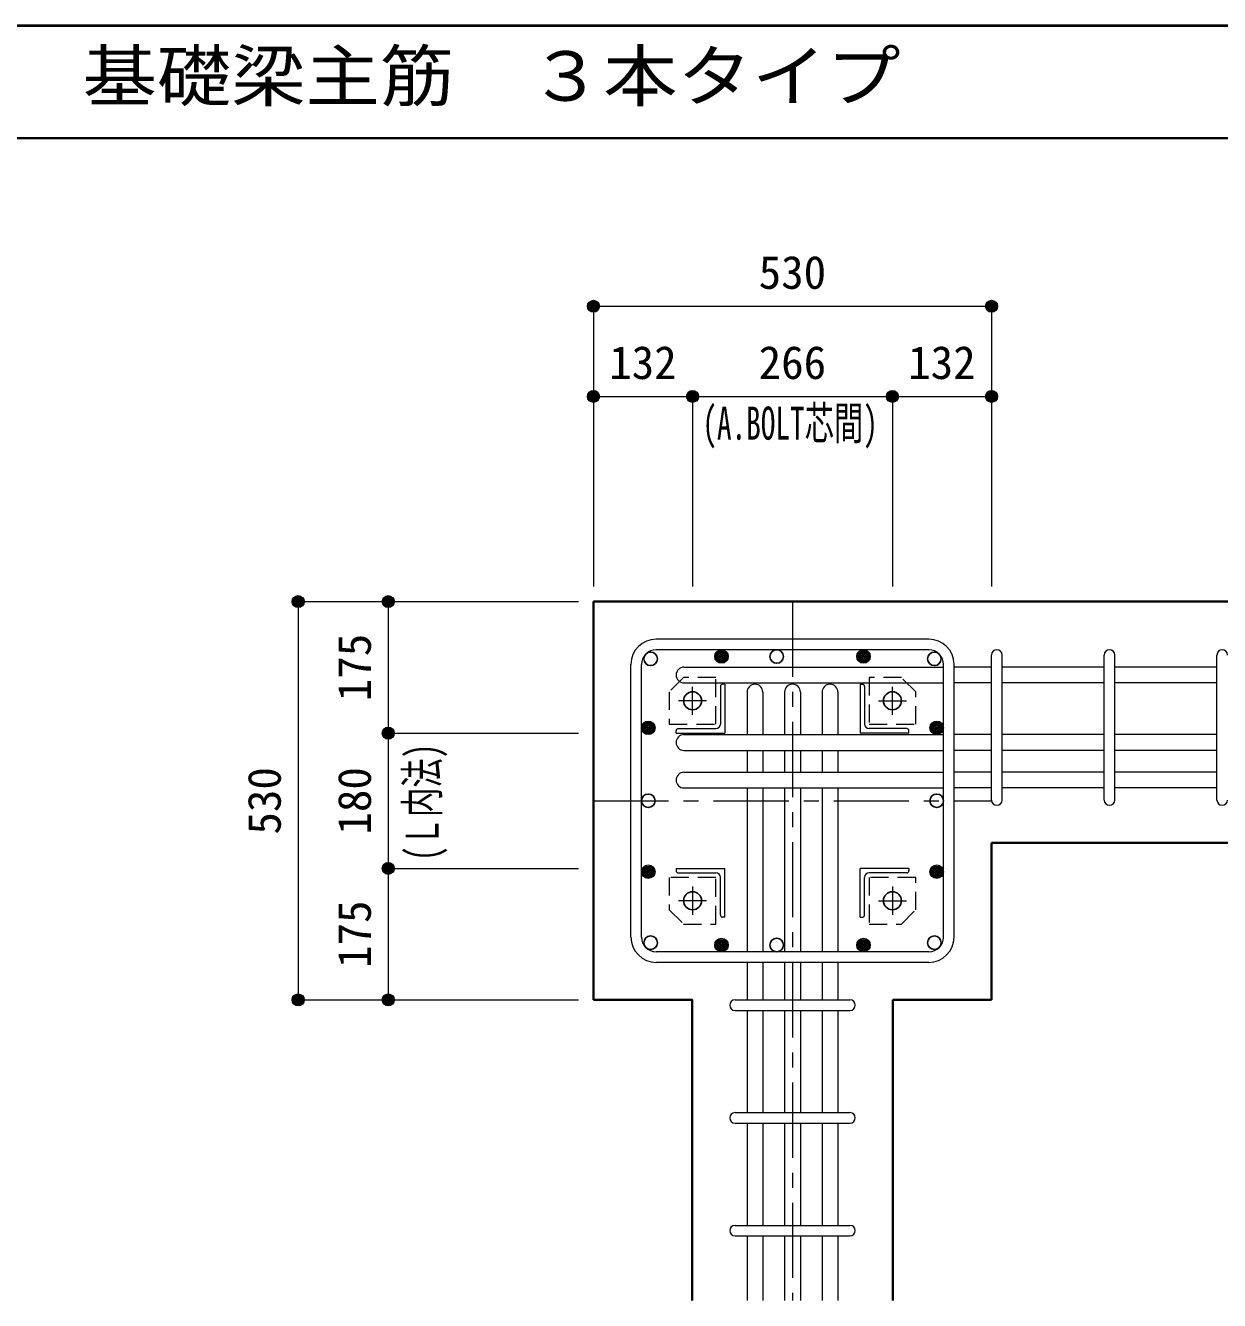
# Model space of a CAD drawing. Units: millimetres at full size, sheet at 1:20. Extents: x -3982 to 3969, y -2797 to 2801.
# Drawn here: x -628 to 962, y 1104 to 2801 of the extents above; entities that cross this region are included whole.
import ezdxf
from ezdxf.enums import TextEntityAlignment as Align

# ---------------------------------------------------------------- set-up
doc = ezdxf.new("R2010")
doc.units = ezdxf.units.MM
doc.header["$LTSCALE"] = 20
doc.header["$PDMODE"] = 32
doc.header["$PDSIZE"] = 12
doc.linetypes.add('CHAIN1', pattern=[8, 5, -1, 1, -1])
doc.linetypes.add('DASHED1', pattern=[1.8, 1.2, -0.6])
for name, color, linetype, lineweight in [('6-1_躯体線', 2, 'Continuous', 35), ('6-2_A.Bolt_', 4, 'Continuous', 9), ('6-3_柱型主筋', 4, 'Continuous', 9), ('6-4_フープ', 7, 'Continuous', 18), ('6-5_梁主筋', 7, 'Continuous', 18), ('6-6_S.T.P.', 7, 'Continuous', 18), ('6-7_文字', 7, 'Continuous', 18), ('6-9', 4, 'DASHED1', 9), ('6-D_寸法', 4, 'Continuous', 9), ('F-0_枠', 6, 'Continuous', 40)]:
    doc.layers.add(name, color=color, linetype=linetype, lineweight=lineweight)
doc.styles.add('ＭＳ ゴシック', font='')
doc.styles.get('ＭＳ ゴシック').set_extended_font_data('MS Gothic')

msp = doc.modelspace()

# ---------------------------------------------------------------- linework, layer by layer
at = {"layer": '6-1_躯体線'}
for p, q in [((128.29, 1504.12), (128.29, 2034.12)), ((1058.29, 2034.12), (128.29, 2034.12)), ((658.29, 1504.12), (658.29, 1713.12)), ((1058.29, 1713.12), (658.29, 1713.12)), ((658.29, 1504.12), (526.79, 1504.12)), ((526.79, 1104.12), (526.79, 1504.12))]:
    msp.add_line(p, q, dxfattribs=at)
msp.add_lwpolyline([(259.79, 1104.12), (259.79, 1504.12), (128.29, 1504.12)], dxfattribs=at)
at = {"layer": '6-2_A.Bolt_', "linetype": 'CHAIN1'}
for p, q in [((260.29, 1883.42), (260.29, 1920.92)), ((526.29, 1883.42), (526.29, 1920.92)), ((278.99, 1902.12), (241.49, 1902.12)), ((507.59, 1902.12), (545.09, 1902.12)), ((260.29, 1654.82), (260.29, 1617.32)), ((526.29, 1654.82), (526.29, 1617.32)), ((278.99, 1636.12), (241.49, 1636.12)), ((507.59, 1636.12), (545.09, 1636.12))]:
    msp.add_line(p, q, dxfattribs=at)
at = {"layer": '6-2_A.Bolt_'}
for p, q in [((297.29, 1921.12), (297.29, 1871.12)), ((303.29, 1924.12), (300.29, 1924.12)), ((303.29, 1924.12), (303.29, 1859.12)), ((483.29, 1924.12), (486.29, 1924.12)), ((483.29, 1924.12), (483.29, 1859.12)), ((489.29, 1921.12), (489.29, 1871.12)), ((238.29, 1859.12), (238.29, 1862.12)), ((238.29, 1859.12), (303.29, 1859.12)), ((241.29, 1865.12), (291.29, 1865.12)), ((548.29, 1859.12), (483.29, 1859.12)), ((545.29, 1865.12), (495.29, 1865.12)), ((548.29, 1859.12), (548.29, 1862.12)), ((238.29, 1679.12), (303.29, 1679.12)), ((238.29, 1679.12), (238.29, 1676.12)), ((241.29, 1673.12), (291.29, 1673.12)), ((297.29, 1617.12), (297.29, 1667.12)), ((303.29, 1614.12), (303.29, 1679.12)), ((483.29, 1614.12), (483.29, 1679.12)), ((548.29, 1679.12), (483.29, 1679.12)), ((489.29, 1617.12), (489.29, 1667.12)), ((545.29, 1673.12), (495.29, 1673.12)), ((548.29, 1679.12), (548.29, 1676.12)), ((303.29, 1614.12), (300.29, 1614.12)), ((483.29, 1614.12), (486.29, 1614.12))]:
    msp.add_line(p, q, dxfattribs=at)
at = {"layer": '6-2_A.Bolt_', "color": 3, "lineweight": 25}
for centre in [(260.29, 1902.12), (526.29, 1902.12), (260.29, 1636.12), (526.29, 1636.12)]:
    msp.add_circle(centre, 12, dxfattribs=at)
at = {"layer": '6-2_A.Bolt_'}
for centre, radius, start, end in [((300.29, 1921.12), 3, 90, 180), ((486.29, 1921.12), 3, 0, 90), ((291.29, 1871.12), 6, 270, 0), ((495.29, 1871.12), 6, 180, 270), ((241.29, 1862.12), 3, 90, 180), ((545.29, 1862.12), 3, 0, 90), ((241.29, 1676.12), 3, 180, 270), ((291.29, 1667.12), 6, 0, 90), ((495.29, 1667.12), 6, 90, 180), ((545.29, 1676.12), 3, 270, 0), ((300.29, 1617.12), 3, 180, 270), ((486.29, 1617.12), 3, 270, 0)]:
    msp.add_arc(centre, radius, start, end, dxfattribs=at)
at = {"layer": '6-3_柱型主筋'}
for centre, radius in [((298.83, 1961.12), 9), ((298.83, 1961.12), 7.6), ((487.75, 1961.12), 9), ((487.75, 1961.12), 7.6), ((298.83, 1961.12), 6.2), ((298.83, 1961.12), 4.8), ((298.83, 1961.12), 3.4), ((298.83, 1961.12), 2), ((298.83, 1961.12), 0.6), ((487.75, 1961.12), 6.2), ((487.75, 1961.12), 4.8), ((487.75, 1961.12), 3.4), ((487.75, 1961.12), 2), ((487.75, 1961.12), 0.6), ((201.29, 1866.12), 9), ((201.29, 1866.12), 7.6), ((201.29, 1866.12), 6.2), ((201.29, 1866.12), 4.8), ((201.29, 1866.12), 3.4), ((201.29, 1866.12), 2), ((201.29, 1866.12), 0.6), ((585.29, 1866.12), 9), ((585.29, 1866.12), 7.6), ((585.29, 1866.12), 6.2), ((585.29, 1866.12), 4.8), ((585.29, 1866.12), 3.4), ((585.29, 1866.12), 2), ((585.29, 1866.12), 0.6), ((201.29, 1674.66), 9), ((201.29, 1674.66), 7.6), ((201.29, 1674.66), 6.2), ((585.29, 1674.66), 9), ((585.29, 1674.66), 7.6), ((585.29, 1674.66), 6.2), ((201.29, 1674.66), 4.8), ((201.29, 1674.66), 3.4), ((201.29, 1674.66), 2), ((201.29, 1674.66), 0.6), ((585.29, 1674.66), 4.8), ((585.29, 1674.66), 3.4), ((585.29, 1674.66), 2), ((585.29, 1674.66), 0.6), ((298.83, 1577.12), 9), ((298.83, 1577.12), 7.6), ((298.83, 1577.12), 6.2), ((298.83, 1577.12), 4.8), ((298.83, 1577.12), 3.4), ((298.83, 1577.12), 2), ((487.75, 1577.12), 9), ((487.75, 1577.12), 7.6), ((487.75, 1577.12), 6.2), ((487.75, 1577.12), 4.8), ((487.75, 1577.12), 3.4), ((487.75, 1577.12), 2), ((298.83, 1577.12), 0.6), ((487.75, 1577.12), 0.6)]:
    msp.add_circle(centre, radius, dxfattribs=at)
at = {"layer": '6-3_柱型主筋', "color": 3, "lineweight": 25}
for centre in [(372.29, 1961.12), (204.37, 1958.05), (582.22, 1958.05), (201.29, 1769.12), (585.29, 1769.12), (204.37, 1580.2), (372.29, 1577.12), (582.22, 1580.2)]:
    msp.add_circle(centre, 9, dxfattribs=at)
at = {"layer": '6-4_フープ'}
for p, q in [((574.79, 1984.12), (211.79, 1984.12)), ((574.79, 1970.12), (211.79, 1970.12)), ((178.29, 1587.62), (178.29, 1950.62)), ((192.29, 1587.62), (192.29, 1950.62)), ((594.29, 1587.62), (594.29, 1950.62)), ((608.29, 1587.62), (608.29, 1950.62)), ((574.79, 1568.12), (211.79, 1568.12)), ((574.79, 1554.12), (211.79, 1554.12))]:
    msp.add_line(p, q, dxfattribs=at)
for centre, radius, start, end in [((211.79, 1950.62), 33.5, 90, 180), ((211.79, 1950.62), 19.5, 90, 180), ((574.79, 1950.62), 33.5, 0, 90), ((574.79, 1950.62), 19.5, 0, 90), ((211.79, 1587.62), 33.5, 180, 270), ((211.79, 1587.62), 19.5, 180, 270), ((574.79, 1587.62), 19.5, 270, 0), ((574.79, 1587.62), 33.5, 270, 0)]:
    msp.add_arc(centre, radius, start, end, dxfattribs=at)
at = {"layer": '6-5_梁主筋'}
for p, q in [((248.79, 1947.05), (594.29, 1947.05)), ((658.29, 1947.05), (608.29, 1947.05)), ((808.29, 1947.05), (672.29, 1947.05)), ((958.29, 1947.05), (822.29, 1947.05)), ((248.79, 1926.05), (594.29, 1926.05)), ((658.29, 1926.05), (608.29, 1926.05)), ((808.29, 1926.05), (672.29, 1926.05)), ((958.29, 1926.05), (822.29, 1926.05)), ((332.79, 1913.62), (332.79, 1857.12)), ((353.79, 1913.62), (353.79, 1857.12)), ((382.79, 1913.62), (382.79, 1857.12)), ((403.79, 1913.62), (403.79, 1857.12)), ((432.79, 1913.62), (432.79, 1857.12)), ((453.79, 1913.62), (453.79, 1857.12)), ((248.79, 1857.12), (594.29, 1857.12)), ((658.29, 1857.12), (608.29, 1857.12)), ((808.29, 1857.12), (672.29, 1857.12)), ((958.29, 1857.12), (822.29, 1857.12)), ((248.79, 1836.12), (594.29, 1836.12)), ((332.79, 1836.12), (332.79, 1807.12)), ((353.79, 1836.12), (353.79, 1807.12)), ((382.79, 1836.12), (382.79, 1807.12)), ((403.79, 1836.12), (403.79, 1807.12)), ((432.79, 1836.12), (432.79, 1807.12)), ((453.79, 1836.12), (453.79, 1807.12)), ((658.29, 1836.12), (608.29, 1836.12)), ((808.29, 1836.12), (672.29, 1836.12)), ((958.29, 1836.12), (822.29, 1836.12)), ((248.79, 1807.12), (594.29, 1807.12)), ((658.29, 1807.12), (608.29, 1807.12)), ((808.29, 1807.12), (672.29, 1807.12)), ((958.29, 1807.12), (822.29, 1807.12)), ((248.79, 1786.12), (594.29, 1786.12)), ((332.79, 1786.12), (332.79, 1568.12)), ((353.79, 1786.12), (353.79, 1568.12)), ((382.79, 1786.12), (382.79, 1568.12)), ((403.79, 1786.12), (403.79, 1568.12)), ((432.79, 1786.12), (432.79, 1568.12)), ((453.79, 1786.12), (453.79, 1568.12)), ((658.29, 1786.12), (608.29, 1786.12)), ((808.29, 1786.12), (672.29, 1786.12)), ((958.29, 1786.12), (822.29, 1786.12)), ((332.79, 1554.12), (332.79, 1504.12)), ((353.79, 1554.12), (353.79, 1504.12)), ((382.79, 1554.12), (382.79, 1504.12)), ((403.79, 1554.12), (403.79, 1504.12)), ((432.79, 1554.12), (432.79, 1504.12)), ((453.79, 1554.12), (453.79, 1504.12)), ((332.79, 1490.12), (332.79, 1354.12)), ((353.79, 1490.12), (353.79, 1354.12)), ((382.79, 1490.12), (382.79, 1354.12)), ((403.79, 1490.12), (403.79, 1354.12)), ((432.79, 1490.12), (432.79, 1354.12)), ((453.79, 1490.12), (453.79, 1354.12)), ((332.79, 1340.12), (332.79, 1204.12)), ((353.79, 1340.12), (353.79, 1204.12)), ((382.79, 1340.12), (382.79, 1204.12)), ((403.79, 1340.12), (403.79, 1204.12)), ((432.79, 1340.12), (432.79, 1204.12)), ((453.79, 1340.12), (453.79, 1204.12)), ((332.79, 1190.12), (332.79, 1104.12)), ((353.79, 1190.12), (353.79, 1104.12)), ((382.79, 1190.12), (382.79, 1104.12)), ((403.79, 1190.12), (403.79, 1104.12)), ((432.79, 1190.12), (432.79, 1104.12)), ((453.79, 1190.12), (453.79, 1104.12))]:
    msp.add_line(p, q, dxfattribs=at)
for centre, start, end in [((248.79, 1936.55), 90, 180), ((248.79, 1936.55), 180, 270), ((343.29, 1913.62), 90, 180), ((343.29, 1913.62), 0, 90), ((393.29, 1913.62), 90, 180), ((393.29, 1913.62), 0, 90), ((443.29, 1913.62), 90, 180), ((443.29, 1913.62), 0, 90), ((248.79, 1846.62), 90, 180), ((248.79, 1846.62), 180, 270), ((248.79, 1796.62), 90, 180), ((248.79, 1796.62), 180, 270)]:
    msp.add_arc(centre, 10.5, start, end, dxfattribs=at)
at = {"layer": '6-6_S.T.P.'}
for p, q in [((658.29, 1770.12), (658.29, 1963.05)), ((658.29, 1770.12), (658.29, 1962.66)), ((658.29, 1770.12), (658.29, 1962.66)), ((658.29, 1770.12), (658.29, 1962.66)), ((672.29, 1770.12), (672.29, 1963.05)), ((672.29, 1770.12), (672.29, 1962.66)), ((672.29, 1770.12), (672.29, 1962.66)), ((672.29, 1770.12), (672.29, 1962.66)), ((808.29, 1770.12), (808.29, 1963.05)), ((822.29, 1770.12), (822.29, 1963.05)), ((958.29, 1770.12), (958.29, 1963.05)), ((316.79, 1504.12), (469.4, 1504.12)), ((316.79, 1490.12), (469.4, 1490.12)), ((316.79, 1354.12), (469.4, 1354.12)), ((316.79, 1340.12), (469.4, 1340.12)), ((316.79, 1204.12), (469.4, 1204.12)), ((316.79, 1190.12), (469.4, 1190.12))]:
    msp.add_line(p, q, dxfattribs=at)
for centre, start, end in [((665.29, 1963.05), 0, 180), ((665.29, 1963.05), 0, 180), ((665.29, 1963.05), 0, 180), ((665.29, 1963.05), 0, 180), ((815.29, 1963.05), 0, 180), ((965.29, 1963.05), 0, 180), ((665.29, 1770.12), 180, 0), ((665.29, 1770.12), 180, 0), ((665.29, 1770.12), 180, 0), ((665.29, 1770.12), 180, 0), ((815.29, 1770.12), 180, 0), ((965.29, 1770.12), 180, 0), ((316.79, 1497.12), 90, 270), ((316.79, 1497.12), 90, 270), ((316.79, 1497.12), 90, 270), ((316.79, 1497.12), 90, 270), ((469.79, 1497.12), 270, 90), ((469.79, 1497.12), 270, 90), ((469.79, 1497.12), 270, 90), ((469.79, 1497.12), 270, 90), ((316.79, 1347.12), 90, 270), ((469.79, 1347.12), 270, 90), ((316.79, 1197.12), 90, 270), ((469.79, 1197.12), 270, 90)]:
    msp.add_arc(centre, 7, start, end, dxfattribs=at)
at = {"layer": '6-9'}
for points in [[(291.29, 1933.12), (248.29, 1933.12), (229.29, 1914.12), (229.29, 1871.12), (291.29, 1871.12)], [(557.29, 1871.12), (557.29, 1914.12), (538.29, 1933.12), (495.29, 1933.12), (495.29, 1871.12)], [(229.29, 1667.12), (229.29, 1624.12), (248.29, 1605.12), (291.29, 1605.12), (291.29, 1667.12)], [(495.29, 1605.12), (538.29, 1605.12), (557.29, 1624.12), (557.29, 1667.12), (495.29, 1667.12)]]:
    msp.add_lwpolyline(points, close=True, dxfattribs=at)
at = {"layer": '6-D_寸法'}
for p, q in [((128.29, 2427.15), (658.29, 2427.15)), ((658.29, 2427.15), (658.29, 2307.15)), ((128.29, 2307.15), (260.29, 2307.15)), ((260.29, 2307.15), (260.29, 2054.12)), ((260.29, 2307.15), (526.29, 2307.15)), ((526.29, 2307.15), (526.29, 2054.12)), ((526.29, 2307.15), (658.29, 2307.15)), ((658.29, 2307.15), (658.29, 2054.12)), ((-264.74, 2034.12), (-144.74, 2034.12)), ((-264.74, 2034.12), (-264.74, 1504.12)), ((-144.74, 2034.12), (108.29, 2034.12)), ((-144.74, 2034.12), (-144.74, 1859.12)), ((-144.74, 1859.12), (108.29, 1859.12)), ((-144.74, 1859.12), (-144.74, 1679.12)), ((-144.74, 1679.12), (108.29, 1679.12)), ((-144.74, 1679.12), (-144.74, 1504.12))]:
    msp.add_line(p, q, dxfattribs=at)
at = {"layer": '6-D_寸法', "linetype": 'CHAIN1'}
for p, q in [((393.29, 2034.12), (393.29, 1104.12)), ((128.29, 1769.12), (658.29, 1769.12))]:
    msp.add_line(p, q, dxfattribs=at)
at = {"layer": '6-D_寸法'}
for points in [[(128.29, 2427.15), (128.29, 2307.15), (128.29, 2054.12)], [(-264.74, 1504.12), (-144.74, 1504.12), (108.29, 1504.12)]]:
    msp.add_lwpolyline(points, dxfattribs=at)
for centre, radius in [((128.29, 2427.15), 8), ((128.29, 2427.15), 7.2), ((128.29, 2427.15), 6.4), ((128.29, 2427.15), 5.6), ((128.29, 2427.15), 4.8), ((128.29, 2427.15), 4), ((128.29, 2427.15), 3.2), ((128.29, 2427.15), 2.4), ((128.29, 2427.15), 1.6), ((128.29, 2427.15), 0.8), ((658.29, 2427.15), 8), ((658.29, 2427.15), 7.2), ((658.29, 2427.15), 6.4), ((658.29, 2427.15), 5.6), ((658.29, 2427.15), 4.8), ((658.29, 2427.15), 4), ((658.29, 2427.15), 3.2), ((658.29, 2427.15), 2.4), ((658.29, 2427.15), 1.6), ((658.29, 2427.15), 0.8), ((128.29, 2307.15), 8), ((128.29, 2307.15), 7.2), ((128.29, 2307.15), 6.4), ((128.29, 2307.15), 5.6), ((128.29, 2307.15), 4.8), ((128.29, 2307.15), 4), ((128.29, 2307.15), 3.2), ((128.29, 2307.15), 2.4), ((128.29, 2307.15), 1.6), ((128.29, 2307.15), 0.8), ((260.29, 2307.15), 8), ((260.29, 2307.15), 7.2), ((260.29, 2307.15), 6.4), ((260.29, 2307.15), 5.6), ((260.29, 2307.15), 4.8), ((260.29, 2307.15), 4), ((260.29, 2307.15), 3.2), ((260.29, 2307.15), 2.4), ((260.29, 2307.15), 1.6), ((260.29, 2307.15), 0.8), ((526.29, 2307.15), 8), ((526.29, 2307.15), 7.2), ((526.29, 2307.15), 6.4), ((526.29, 2307.15), 5.6), ((526.29, 2307.15), 4.8), ((526.29, 2307.15), 4), ((526.29, 2307.15), 3.2), ((526.29, 2307.15), 2.4), ((526.29, 2307.15), 1.6), ((526.29, 2307.15), 0.8), ((658.29, 2307.15), 8), ((658.29, 2307.15), 7.2), ((658.29, 2307.15), 6.4), ((658.29, 2307.15), 5.6), ((658.29, 2307.15), 4.8), ((658.29, 2307.15), 4), ((658.29, 2307.15), 3.2), ((658.29, 2307.15), 2.4), ((658.29, 2307.15), 1.6), ((658.29, 2307.15), 0.8), ((-264.74, 2034.12), 8), ((-264.74, 2034.12), 7.2), ((-264.74, 2034.12), 6.4), ((-264.74, 2034.12), 5.6), ((-264.74, 2034.12), 4.8), ((-264.74, 2034.12), 4), ((-264.74, 2034.12), 3.2), ((-264.74, 2034.12), 2.4), ((-144.74, 2034.12), 8), ((-144.74, 2034.12), 7.2), ((-144.74, 2034.12), 6.4), ((-144.74, 2034.12), 5.6), ((-144.74, 2034.12), 4.8), ((-144.74, 2034.12), 4), ((-144.74, 2034.12), 3.2), ((-144.74, 2034.12), 2.4), ((-264.74, 2034.12), 1.6), ((-264.74, 2034.12), 0.8), ((-144.74, 2034.12), 1.6), ((-144.74, 2034.12), 0.8), ((-144.74, 1859.12), 8), ((-144.74, 1859.12), 7.2), ((-144.74, 1859.12), 6.4), ((-144.74, 1859.12), 5.6), ((-144.74, 1859.12), 4.8), ((-144.74, 1859.12), 4), ((-144.74, 1859.12), 3.2), ((-144.74, 1859.12), 2.4), ((-144.74, 1859.12), 1.6), ((-144.74, 1859.12), 0.8), ((-144.74, 1679.12), 8), ((-144.74, 1679.12), 7.2), ((-144.74, 1679.12), 6.4), ((-144.74, 1679.12), 5.6), ((-144.74, 1679.12), 4.8), ((-144.74, 1679.12), 4), ((-144.74, 1679.12), 3.2), ((-144.74, 1679.12), 2.4), ((-144.74, 1679.12), 1.6), ((-144.74, 1679.12), 0.8), ((-264.74, 1504.12), 8), ((-264.74, 1504.12), 7.2), ((-264.74, 1504.12), 6.4), ((-144.74, 1504.12), 8), ((-144.74, 1504.12), 7.2), ((-144.74, 1504.12), 6.4), ((-264.74, 1504.12), 5.6), ((-264.74, 1504.12), 4.8), ((-264.74, 1504.12), 4), ((-264.74, 1504.12), 3.2), ((-264.74, 1504.12), 2.4), ((-264.74, 1504.12), 1.6), ((-264.74, 1504.12), 0.8), ((-144.74, 1504.12), 5.6), ((-144.74, 1504.12), 4.8), ((-144.74, 1504.12), 4), ((-144.74, 1504.12), 3.2), ((-144.74, 1504.12), 2.4), ((-144.74, 1504.12), 1.6), ((-144.74, 1504.12), 0.8)]:
    msp.add_circle(centre, radius, dxfattribs=at)
at = {"layer": '6-D_寸法', "color": 7}
for p in [(128.29, 2427.15), (658.29, 2427.15), (128.29, 2307.15), (260.29, 2307.15), (526.29, 2307.15), (658.29, 2307.15), (-264.74, 2034.12), (-144.74, 2034.12), (-144.74, 1859.12), (-144.74, 1679.12), (-264.74, 1504.12), (-144.74, 1504.12)]:
    msp.add_point(p, dxfattribs=at)
at = {"layer": 'F-0_枠'}
msp.add_line((-3981.92, 2800.77), (3969.4, 2800.77), dxfattribs=at)
at = {"layer": 'F-0_枠', "color": 2, "lineweight": 35}
msp.add_line((-3981.92, 2650.77), (2482.4, 2650.77), dxfattribs=at)

# ---------------------------------------------------------------- texts
at = {"layer": '6-7_文字', "color": 2, "style": 'ＭＳ ゴシック', "width": 1.1}
msp.add_text('\u3000\u3000基礎梁主筋\u3000３本タイプ', height=65.98, dxfattribs=at).set_placement((-749.76, 2680.77), align=Align.BOTTOM_LEFT)
at = {"layer": '6-D_寸法', "style": 'ＭＳ ゴシック'}
for s, p in [('530', (348.29, 2437.15)), ('132', (149.29, 2317.15)), ('266', (348.29, 2317.15)), ('132', (547.29, 2317.15))]:
    msp.add_text(s, height=43.99, dxfattribs=at).set_placement(p, align=Align.BOTTOM_LEFT)
at = {"layer": '6-D_寸法', "style": 'ＭＳ ゴシック', "width": 0.65}
msp.add_text('(A.BOLT芯間)', height=43.99, dxfattribs=at).set_placement((273.29, 2236.42), align=Align.BOTTOM_LEFT)
at = {"layer": '6-D_寸法', "style": 'ＭＳ ゴシック'}
for s, p in [('175', (-154.74, 1901.62)), ('530', (-274.74, 1724.12)), ('180', (-154.74, 1724.12)), ('175', (-154.74, 1546.62))]:
    msp.add_text(s, height=43.99, rotation=90, dxfattribs=at).set_placement(p, align=Align.BOTTOM_LEFT)
at = {"layer": '6-D_寸法', "style": 'ＭＳ ゴシック', "width": 0.65}
msp.add_text('(Ｌ内法)', height=43.99, rotation=90, dxfattribs=at).set_placement((-64.52, 1689.12), align=Align.BOTTOM_LEFT)

doc.saveas('drawing.dxf')
